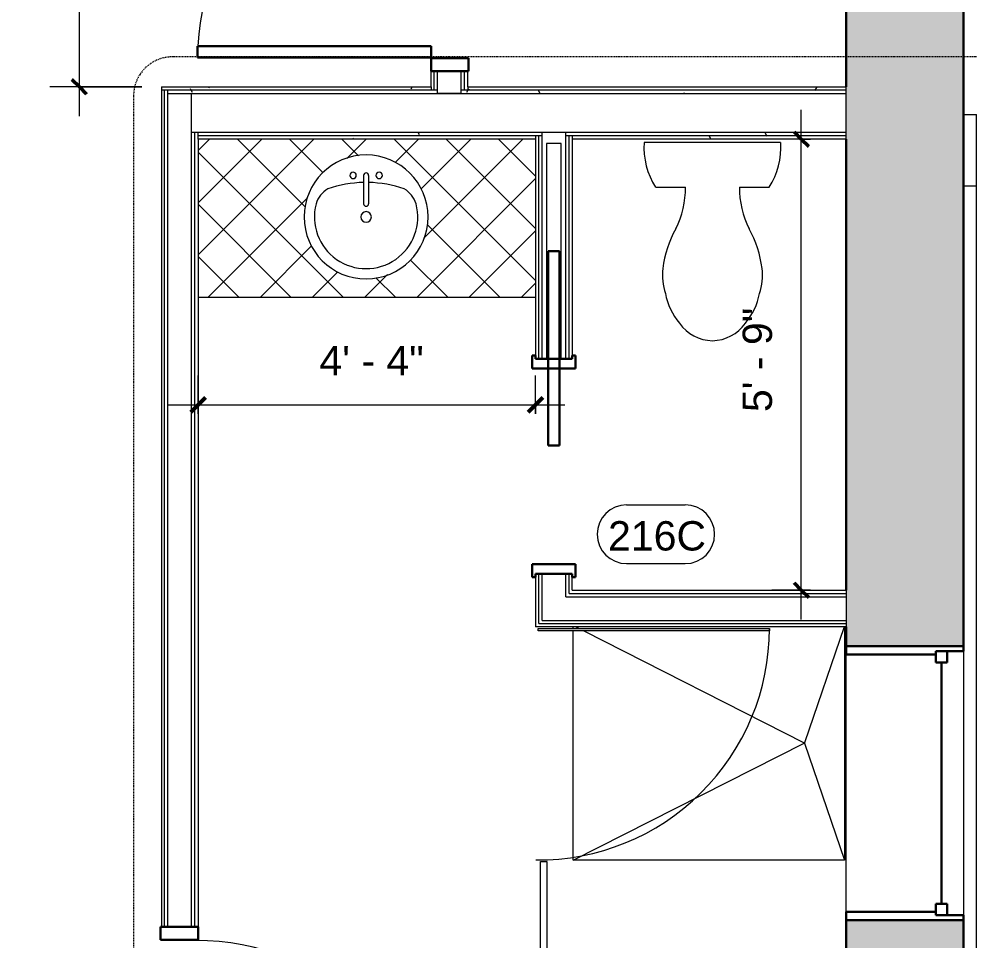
# Model space of a CAD drawing. Header units: inches. Extents: x -1176 to 1507, y -2587 to 978.
# Drawn here: x -898.9 to -753, y -719.4 to -578 of the extents above; entities that cross this region are included whole.
import ezdxf

# ---------------------------------------------------------------- set-up
doc = ezdxf.new("R2010")
doc.units = ezdxf.units.IN
doc.header["$MEASUREMENT"] = 0
doc.linetypes.add('Dash Dot 3_16_', pattern=[0.3125, 0.1875, -0.0625, 0, -0.0625])
for name, color, linetype, lineweight in [('A-ANNO-DIMS', 211, 'Continuous', 9), ('A-ANNO-DIMS-48', 211, 'Continuous', 9), ('A-ANNO-SYMB', 150, 'Continuous', 9), ('A-DOOR', 31, 'Continuous', 18), ('A-DOOR-FRAM', 31, 'Continuous', 30), ('A-DOOR-IDEN', 31, 'Continuous', 9), ('A-FLOR-HRAL', 11, 'Continuous', 18), ('A-GLAZ', 151, 'Continuous', 18), ('A-GLAZ-CURT', 52, 'Continuous', 9), ('A-WALL', 113, 'Continuous', 18), ('A-WALL-PATT', 111, 'Continuous', 18), ('I-WALL', 2, 'Continuous', 18), ('P-SANR-FIXT', 6, 'Continuous', 9), ('Q-CASE', 31, 'Continuous', 9)]:
    doc.layers.add(name, color=color, linetype=linetype, lineweight=lineweight)
doc.styles.add('Swis721 Lt BT', font='swissl.ttf', dxfattribs={"height": 4.5})
doc.dimstyles.new('OTJ_-_3_32__Linear__1_2__Tolerance_1', dxfattribs={"dimscale": 12, "dimtxt": 4.748918, "dimasz": 0.1875, "dimexe": 0.375, "dimexo": 0.25, "dimgap": 0.25, "dimtad": 1, "dimdec": 1, "dimrnd": 0.5, "dimzin": 3, "dimdsep": 46, "dimlunit": 4, "dimtxsty": 'Swis721 Lt BT', "dimblk1": 'OBLIQUE', "dimblk2": 'OBLIQUE', "dimsah": 1, "dimcen": 0.09, "dimdle": 0.375, "dimazin": 0, "dimtfac": 1, "dimtdec": 4, "dimtix": 1, "dimtmove": 0, "dimatfit": 3, "dimfxl": 1, "dimtvp": 1, "dimfrac": 2, "dimtolj": 1, "dimtzin": 0, "dimarcsym": 2})
pattern_1 = [(0, (0, 0), (15.36, 3.84), [0.634, -10.886, 0.634, -10.886, -61.44]), (0, (0, 0), (15.36, 3.84), [-23.04, 0.634, -22.406, 0.634, -10.886, -26.88]), (0, (0, 0), (15.36, 3.84), [-57.6, 0.634, -7.046, 0.634, -18.566]), (120, (5.76, 1.92), (-11.005538, 11.38215), [0.634, -10.886, 0.634, -10.886, -61.44]), (120, (5.76, 1.92), (-11.005538, 11.38215), [-23.04, 0.634, -22.406, 0.634, -10.886, -26.88]), (120, (5.76, 1.92), (-11.005538, 11.38215), [-57.6, 0.634, -7.046, 0.634, -18.566]), (240, (7.68, 9.6), (-4.354462, -15.22215), [0.634, -10.886, 0.634, -10.886, -61.44]), (240, (7.68, 9.6), (-4.354462, -15.22215), [-23.04, 0.634, -22.406, 0.634, -10.886, -26.88]), (240, (7.68, 9.6), (-4.354462, -15.22215), [-57.6, 0.634, -7.046, 0.634, -18.566])]

# ---------------------------------------------------------------- blocks, each defined once
blk = doc.blocks.new('Double Hung - balcony windows 3_ 6_-6827319-2nd Floor Construction')
at = {"layer": 'A-GLAZ', "color": 8, "lineweight": 30}
for p, q in [((-21, 9), (-20.25, 9)), ((-20.25, 4.75), (-20.25, 9)), ((20.25, 4.75), (20.25, 9)), ((21, 9), (20.25, 9)), ((-20.25, 6.5), (-20.25, 4.75)), ((-20.25, 6.5), (-18.5, 6.5)), ((-18.5, 6.5), (-18.5, 4.75)), ((18.5, 6.5), (18.5, 4.75)), ((20.25, 6.5), (18.5, 6.5)), ((20.25, 6.5), (20.25, 4.75)), ((-20.25, 4.75), (-18.5, 4.75)), ((-20.25, 4.75), (-19.75, 4.75)), ((-19.75, -9), (-19.75, 4.75)), ((-18.5, 5.625), (18.5, 5.625)), ((20.25, 4.75), (18.5, 4.75)), ((19.75, 4.75), (20.25, 4.75)), ((19.75, 4.75), (19.75, -9)), ((-19.75, -9), (-21, -9)), ((19.75, -9), (21, -9))]:
    blk.add_line(p, q, dxfattribs=at)
blk = doc.blocks.new('Single Flush - D1 3_ X 8_-8250001-2nd Floor Construction')
at = {"layer": 'A-DOOR', "lineweight": 30}
for p, q in [((16.15625, -2.8125), (17.90625, -2.8125)), ((16.15625, -38.625), (16.15625, -2.8125)), ((17.90625, -2.8125), (17.90625, -38.625)), ((17.90625, -38.625), (16.15625, -38.625))]:
    blk.add_line(p, q, dxfattribs=at)
at = {"layer": 'A-DOOR', "lineweight": 9}
blk.add_arc((17.90625, -2.8125), 35.8125, 179.5, 270, dxfattribs=at)
at = {"layer": 'A-DOOR-FRAM'}
for p, q in [((-20, 2.9375), (-20, -2.8125)), ((-20, 2.9375), (-18, 2.9375)), ((-18, 2.9375), (-18, -2.8125)), ((18.000004, 2.9375), (18.000004, -2.8125)), ((18.000004, 2.9375), (20.000004, 2.9375)), ((20.000004, 2.9375), (20.000004, -2.8125)), ((-20, -2.8125), (-18, -2.8125)), ((18.000004, -2.8125), (20.000004, -2.8125))]:
    blk.add_line(p, q, dxfattribs=at)
blk = doc.blocks.new('Single Flush - D2 3_ X 8_-8252890-2nd Floor Construction')
at = {"layer": 'A-DOOR', "lineweight": 30}
for p, q in [((16.15625, 38.625), (16.15625, 2.8125)), ((17.90625, 38.625), (16.15625, 38.625)), ((17.90625, 2.8125), (17.90625, 38.625)), ((16.15625, 2.8125), (17.90625, 2.8125))]:
    blk.add_line(p, q, dxfattribs=at)
at = {"layer": 'A-DOOR', "lineweight": 9}
blk.add_arc((17.90625, 2.8125), 35.8125, 90, 180.5, dxfattribs=at)
at = {"layer": 'A-DOOR-FRAM'}
for p, q in [((-20, -2.9375), (-20, 2.8125)), ((-20, 2.8125), (-18, 2.8125)), ((-18, -2.9375), (-18, 2.8125)), ((18.000004, -2.9375), (18.000004, 2.8125)), ((18.000004, 2.8125), (20.000004, 2.8125)), ((20.000004, -2.9375), (20.000004, 2.8125)), ((-20, -2.9375), (-18, -2.9375)), ((18.000004, -2.9375), (20.000004, -2.9375))]:
    blk.add_line(p, q, dxfattribs=at)
blk = doc.blocks.new('Top Rail Type - Top Rail_Internal_-7020483-2nd Floor Construction')
at = {"layer": 'A-FLOR-HRAL', "lineweight": 9}
for p, q in [((-754.04, -592.63), (-752.04, -592.63)), ((-752.04, -592.63), (-752.04, -603.63)), ((-752.04, -603.63), (-754.04, -603.63)), ((-752.04, -603.63), (-752.04, -767.63))]:
    blk.add_line(p, q, dxfattribs=at)
blk = doc.blocks.new('Top Rail Type - Top Rail_Internal_-V20-2nd Floor Construction')
at = {"layer": 'A-FLOR-HRAL', "lineweight": 9}
for p, q in [((-754.04, -592.63), (-752.04, -592.63)), ((-752.04, -603.63), (-752.04, -592.63)), ((-752.04, -767.63), (-752.04, -603.63))]:
    blk.add_line(p, q, dxfattribs=at)
blk = doc.blocks.new('P-Toilet-Floor-3D - Floor Mount-7330913-2nd Floor Construction')
at = {"layer": 'P-SANR-FIXT'}
for p, q in [((10.46, -1.47), (-10.46, -1.47)), ((-8.7, -8.31), (-4.13, -8.31)), ((4.13, -8.31), (8.7, -8.31))]:
    blk.add_line(p, q, dxfattribs=at)
for centre, radius, start, end in [((0.69, -2.25), 11.19, 176.0012, 212.8527), ((-0.69, -2.25), 11.19, 327.1473, 3.9988), ((-17.85, -8.46), 13.72, 332.9997, 0.6089), ((17.85, -8.46), 13.72, 179.3911, 207.0003), ((9.41, -22.94), 17.16, 151.2397, 172.7867), ((-9.41, -22.94), 17.16, 7.2133, 28.7603), ((0.88, -21.86), 8.56, 172.7867, 198.8936), ((-0.88, -21.86), 8.56, 341.1064, 7.2133), ((2.68, -22.72), 10.08, 190.9157, 219.9319), ((-2.68, -22.72), 10.08, 320.0681, 349.0843), ((0.18, -25.42), 6.45, 215.8378, 268.4031), ((-0.18, -25.42), 6.45, 271.5969, 324.1622)]:
    blk.add_arc(centre, radius, start, end, dxfattribs=at)
blk = doc.blocks.new('CW-Single Glass Door - Type 1-7109292-2nd Floor Construction')
at = {"layer": 'A-DOOR'}
for p, q in [((-17.75, 35.875), (-17.375, 35.875)), ((-17.75, 0.375), (-17.75, 35.875)), ((-17.375, 35.875), (-17.375, 0.375)), ((-17.375, 0.375), (-17.75, 0.375))]:
    blk.add_line(p, q, dxfattribs=at)
at = {"layer": 'A-DOOR', "lineweight": 9}
blk.add_arc((-17.75, 0.375), 35.5, 359.5, 90, dxfattribs=at)
blk = doc.blocks.new('System Panel - Glazed-7111618-2nd Floor Construction')
at = {"layer": 'A-GLAZ-CURT', "lineweight": 18}
for p, q in [((-40, 1.75), (40, 1.75)), ((-40, 0.75), (-40, 1.75)), ((40, 0.75), (40, 1.75)), ((40, 0.75), (-40, 0.75))]:
    blk.add_line(p, q, dxfattribs=at)
blk = doc.blocks.new('Single Flush Pocket - D5 2_6_ X 8_-6998465-2nd Floor Construction')
at = {"layer": 'A-DOOR', "lineweight": 30}
for p, q in [((3.1875, 0.875), (3.1875, -0.875)), ((33, 0.875), (3.1875, 0.875)), ((33, -0.875), (33, 0.875)), ((3.1875, -0.875), (33, -0.875))]:
    blk.add_line(p, q, dxfattribs=at)
at = {"layer": 'A-DOOR', "lineweight": 9}
blk.add_arc((33, 0.875), 29.8125, 180, 180.5, dxfattribs=at)
at = {"layer": 'A-DOOR-FRAM'}
for p, q in [((-17, 3.3125), (-15, 3.3125)), ((-17, 3.3125), (-17, 2.8125)), ((-15, -3.3125), (-15, 3.3125)), ((15.000004, -3.3125), (15.000004, 3.3125)), ((15.000004, 3.3125), (17.000004, 3.3125)), ((17.000004, 3.3125), (17.000004, 2.8125)), ((-17, 2.8125), (-16.5, 2.8125)), ((-16.5, -2.8125), (-16.5, 2.8125)), ((16.500004, 2.8125), (17.000004, 2.8125)), ((16.500004, -2.8125), (16.500004, 2.8125)), ((-17, -2.8125), (-16.5, -2.8125)), ((-17, -3.3125), (-17, -2.8125)), ((16.500004, -2.8125), (17.000004, -2.8125)), ((17.000004, -3.3125), (17.000004, -2.8125)), ((-17, -3.3125), (-15, -3.3125)), ((15.000004, -3.3125), (17.000004, -3.3125))]:
    blk.add_line(p, q, dxfattribs=at)
blk = doc.blocks.new('Top Rail Type - Top Rail_Internal_-7059130-2nd Floor Construction')
at = {"layer": 'A-FLOR-HRAL', "lineweight": 9}
for p, q in [((-710.17, -591.63), (-710.17, -589.63)), ((-710.17, -589.63), (-706.17, -589.63)), ((-706.17, -589.63), (-706.17, -769.63)), ((-708.17, -591.63), (-710.17, -591.63)), ((-708.17, -767.63), (-708.17, -591.63)), ((-754.04, -767.63), (-708.17, -767.63)), ((-706.17, -769.63), (-754.04, -769.63))]:
    blk.add_line(p, q, dxfattribs=at)
blk = doc.blocks.new('Vanity Counter Top w Round Sink Hole - 24_ Depth-V32-2nd Floor Construction')
at = {"layer": 'Q-CASE'}
h = blk.add_hatch(dxfattribs=at)
h.set_pattern_fill('FP_35', color=256, style=0, pattern_type=2)
h.set_pattern_definition([(45, (819.174, 595.654), (-4.006467, 4.006467), []), (135, (819.174, 595.654), (-4.006467, -4.006467), [])])
h.paths.add_polyline_path([(-52.26, -25), (-0.49, -25), (-0.49, -0.75), (-52.26, -0.75), (-52.26, -16.8)], flags=0)
h.paths.add_polyline_path([(-26.49, -22.18), (-28.61, -21.94), (-30.62, -21.24), (-32.42, -20.11), (-33.92, -18.61), (-35.05, -16.8), (-35.76, -14.8), (-35.99, -12.68), (-35.76, -10.57), (-35.05, -8.56), (-33.92, -6.76), (-32.42, -5.26), (-30.62, -4.12), (-28.61, -3.42), (-26.49, -3.18), (-24.38, -3.42), (-22.37, -4.12), (-20.57, -5.26), (-19.07, -6.76), (-17.93, -8.56), (-17.23, -10.57), (-16.99, -12.68), (-17.23, -14.8), (-17.93, -16.8), (-19.07, -18.61), (-20.57, -20.11), (-22.37, -21.24), (-24.38, -21.94), (-24.66, -21.98)], flags=0)
blk.add_line((-52.26, -25), (-0.49, -25), dxfattribs=at)
blk = doc.blocks.new('Sink Vanity-Round - 19_ x 19_-4918671-2nd Floor Construction')
at = {"layer": 'P-SANR-FIXT'}
for p, q in [((3.43, 9.73), (3.43, 5.36)), ((4.18, 9.73), (4.18, 5.36))]:
    blk.add_line(p, q, dxfattribs=at)
for centre, radius, start, end in [((3.81, 3.35), 9.5, 90, 270), ((3.81, 3.35), 9.5, 270, 90), ((1.81, 9.73), 0.5, 360, 180), ((5.81, 9.73), 0.5, 0, 180), ((1.81, 9.73), 0.5, 180, 360), ((3.81, 9.73), 0.375, 360, 180), ((5.81, 9.73), 0.5, 180, 360), ((0.05, 4.11), 4.12, 120.7927, 162.1904), ((3.81, -9.17), 17.81, 91.2067, 109.2086), ((3.81, -9.17), 17.81, 70.7914, 88.7933), ((7.56, 4.11), 4.12, 17.8096, 59.2073), ((3.81, 3.35), 7.93, 165.3071, 14.6929), ((3.81, 5.36), 0.375, 180, 360), ((3.81, 3.35), 0.812, 360, 180), ((3.81, 3.35), 0.813, 180, 360)]:
    blk.add_arc(centre, radius, start, end, dxfattribs=at)
blk = doc.blocks.new('Shower Floor - Shower Floor-V42-2nd Floor Construction')
at = {"layer": 'P-SANR-FIXT'}
for p, q in [((-17.7, 0), (18.09, 0)), ((18.09, 0), (18.09, -41.63)), ((-17.7, -0.07), (0.07, -6.12)), ((0.12, -6.12), (18.09, 0)), ((-17.07, -39.97), (0.07, -6.17)), ((0.09, -6.12), (0.07, -6.12)), ((0.09, -6.12), (0.07, -6.17)), ((0.12, -6.12), (0.07, -6.12)), ((0.07, -6.12), (0.07, -6.17)), ((0.07, -6.17), (0.12, -6.17)), ((0.09, -6.12), (0.12, -6.12)), ((0.09, -6.12), (0.12, -6.17)), ((0.12, -6.17), (0.12, -6.12)), ((18.09, -41.63), (0.12, -6.17)), ((-17.69, -41.2), (-17.44, -40.71)), ((-17.44, -41.63), (-17.69, -41.63)), ((18.09, -41.63), (-17.07, -41.63))]:
    blk.add_line(p, q, dxfattribs=at)
blk = doc.blocks.new('Door Tag - Door Tag-41184-2nd Floor Construction')
at = {"layer": 'A-DOOR-IDEN'}
for p, q in [((-0.09375, 0.09375), (0.09375, 0.09375)), ((-0.09375, -0.09375), (0.09375, -0.09375))]:
    blk.add_line(p, q, dxfattribs=at)
for centre, start, end in [((-0.09375, 0), 90, 270), ((0.09375, 0), 270, 90)]:
    blk.add_arc(centre, 0.09375, start, end, dxfattribs=at)
blk = doc.blocks.new('DIMBLOCK63-2nd Floor Construction')
at = {"layer": 'A-ANNO-DIMS-48'}
for p, q in [((-871.44, -638.55), (-871.44, -632.64)), ((-819.67, -638.55), (-819.67, -632.64)), ((-875.94, -637.14), (-815.17, -637.14)), ((-871.44, -637.14), (-871.44, -638.55)), ((-819.67, -637.14), (-819.67, -638.55))]:
    blk.add_line(p, q, dxfattribs=at)
at = {"layer": 'A-ANNO-DIMS-48', "lineweight": 50}
for p, q in [((-871.44, -637.14), (-872.56, -638.26)), ((-871.44, -637.14), (-870.31, -636.01)), ((-819.67, -637.14), (-820.79, -638.26)), ((-819.67, -637.14), (-818.54, -636.01))]:
    blk.add_line(p, q, dxfattribs=at)
at = {"layer": 'A-ANNO-DIMS-48', "color": 0, "insert": (-852.83, -628.13), "char_height": 4.5, "width": 17.4579, "attachment_point": 1, "line_spacing_factor": 1.005062, "style": 'Swis721 Lt BT'}
blk.add_mtext('4\' - 4"', dxfattribs=at)
blk = doc.blocks.new('_Oblique')
at = {"color": 0, "linetype": 'ByBlock', "lineweight": -2}
blk.add_line((-0.5, -0.5), (0.5, 0.5), dxfattribs=at)
blk = doc.blocks.new('DIMBLOCK69-2nd Floor Construction')
at = {"layer": 'A-ANNO-DIMS-48'}
for p, q in [((-889.64, -592.9), (-889.64, -522.53)), ((-889.39, -527.03), (-894.14, -527.03)), ((-889.64, -527.03), (-889.39, -527.03)), ((-880.06, -588.4), (-894.14, -588.4)), ((-889.64, -588.4), (-880.06, -588.4))]:
    blk.add_line(p, q, dxfattribs=at)
at = {"layer": 'A-ANNO-DIMS-48', "lineweight": 50}
for p, q in [((-889.64, -527.03), (-890.77, -525.91)), ((-889.64, -527.03), (-888.52, -528.16)), ((-889.64, -588.4), (-890.77, -587.28)), ((-889.64, -588.4), (-888.52, -589.53))]:
    blk.add_line(p, q, dxfattribs=at)
at = {"layer": 'A-ANNO-DIMS-48', "color": 0, "insert": (-898.65, -570.04), "char_height": 4.5, "width": 29.579, "attachment_point": 1, "rotation": 90, "line_spacing_factor": 1.005062, "style": 'Swis721 Lt BT'}
blk.add_mtext('5\' - 1 1/2"', dxfattribs=at)
blk = doc.blocks.new('DIMBLOCK70-2nd Floor Construction')
at = {"layer": 'A-ANNO-DIMS-48'}
for p, q in [((-778.91, -670.09), (-778.91, -591.9)), ((-777.5, -596.4), (-783.41, -596.4)), ((-778.91, -596.4), (-777.5, -596.4)), ((-777.5, -665.59), (-783.41, -665.59)), ((-778.91, -665.59), (-777.5, -665.59))]:
    blk.add_line(p, q, dxfattribs=at)
at = {"layer": 'A-ANNO-DIMS-48', "lineweight": 50}
for p, q in [((-778.91, -596.4), (-780.03, -595.28)), ((-778.91, -596.4), (-777.78, -597.53)), ((-778.91, -665.59), (-780.03, -664.47)), ((-778.91, -665.59), (-777.78, -666.72))]:
    blk.add_line(p, q, dxfattribs=at)
at = {"layer": 'A-ANNO-DIMS-48', "color": 0, "insert": (-787.91, -638.27), "char_height": 4.5, "width": 17.4579, "attachment_point": 1, "rotation": 90, "line_spacing_factor": 1.005062, "style": 'Swis721 Lt BT'}
blk.add_mtext('5\' - 9"', dxfattribs=at)

msp = doc.modelspace()

# ---------------------------------------------------------------- hatches: boundary and pattern name
at = {"layer": 'A-WALL-PATT'}
h = msp.add_hatch(color=250, dxfattribs=at)
h.paths.add_polyline_path([(-754.04, -1262.19), (-754.04, -1210.19), (-772.04, -1210.19), (-772.04, -1262.19)], flags=0)
h.paths.add_polyline_path([(-754.04, -1170.19), (-754.04, -1093.3), (-772.04, -1093.3), (-772.04, -1170.19)], flags=0)
h.paths.add_polyline_path([(-754.04, -1053.19), (-754.04, -1004.19), (-772.04, -1004.19), (-772.04, -1053.19)], flags=0)
h.paths.add_polyline_path([(-757.26, -962.19), (-754.04, -962.19), (-754.04, -860.19), (-772.04, -860.19), (-772.04, -962.19)], flags=0)
h.paths.add_polyline_path([(-772.04, -818.19), (-754.04, -818.19), (-754.04, -716.19), (-772.04, -716.19), (-772.04, -796.22)], flags=0)
h.paths.add_polyline_path([(-754.04, -674.19), (-754.04, -572.19), (-772.04, -572.19), (-772.04, -674.19)], flags=0)
h.paths.add_polyline_path([(-772.04, -530.19), (-754.04, -530.19), (-754.04, -428.19), (-772.04, -428.19), (-772.04, -498.56)], flags=0)
h.paths.add_polyline_path([(-754.04, -386.19), (-754.04, -278.19), (-772.04, -278.19), (-772.04, -386.19), (-757.26, -386.19)], flags=0)
h.paths.add_polyline_path([(-772.04, -236.19), (-754.04, -236.19), (-754.04, -122.5), (-772.04, -122.5), (-772.04, -224.7)], flags=0)
h.paths.add_polyline_path([(-754.04, -80.5), (-754.04, 16.25), (-772.04, 16.25), (-772.03, -80.5)], flags=0)
at = {"layer": 'A-WALL-PATT', "lineweight": 9}
h = msp.add_hatch(dxfattribs=at)
h.set_pattern_fill('FP_19', color=256, style=0, pattern_type=2)
h.set_pattern_definition(pattern_1)
h.paths.add_polyline_path([(-774.57, -588.9), (-772.04, -588.9), (-772.04, -588.4), (-830.08, -588.4), (-830.08, -588.9), (-809.2, -588.9)], flags=0)
h.paths.add_polyline_path([(-877.06, -588.9), (-835.7, -588.9), (-835.7, -588.4), (-877.06, -588.4)], flags=0)
h = msp.add_hatch(dxfattribs=at)
h.set_pattern_fill('FP_19', color=256, style=0, pattern_type=2)
h.set_pattern_definition(pattern_1)
h.paths.add_polyline_path([(-772.04, -589.4), (-772.04, -588.9), (-831.08, -588.9), (-831.08, -589.4), (-774.57, -589.4)], flags=0)
h.paths.add_polyline_path([(-843.83, -589.4), (-834.7, -589.4), (-834.7, -588.9), (-876.06, -588.9), (-876.06, -589.4), (-871.44, -589.4)], flags=0)
h = msp.add_hatch(dxfattribs=at)
h.set_pattern_fill('FP_19', color=256, style=0, pattern_type=2)
h.set_pattern_definition(pattern_1)
h.paths.add_polyline_path([(-772.04, -595.9), (-772.04, -595.4), (-815.04, -595.4), (-815.04, -595.9), (-774.57, -595.9)], flags=0)
h.paths.add_polyline_path([(-843.83, -595.9), (-818.67, -595.9), (-818.67, -595.4), (-871.44, -595.4), (-871.44, -595.9)], flags=0)
h = msp.add_hatch(dxfattribs=at)
h.set_pattern_fill('FP_19', color=256, style=0, pattern_type=2)
h.set_pattern_definition(pattern_1)
h.paths.add_polyline_path([(-774.57, -596.4), (-772.04, -596.4), (-772.04, -595.9), (-814.04, -595.9), (-814.04, -596.4), (-809.2, -596.4)], flags=0)
h.paths.add_polyline_path([(-843.83, -596.4), (-819.67, -596.4), (-819.67, -595.9), (-871.44, -595.9), (-871.44, -596.4)], flags=0)

# ---------------------------------------------------------------- linework, layer by layer
at = {"layer": 'A-ANNO-SYMB', "linetype": 'Dash Dot 3_16_'}
for p, q in [((-748.91, -583.78), (-875.33, -583.78)), ((-881.33, -589.78), (-881.33, -787.22))]:
    msp.add_line(p, q, dxfattribs=at)
msp.add_arc((-875.33, -589.78), 6, 90, 180, dxfattribs=at)
at = {"layer": 'A-WALL', "color": 8, "lineweight": 30}
for p, q in [((-772.04, -588.4), (-772.04, -572.19)), ((-754.04, -674.19), (-754.04, -572.19)), ((-772.04, -665.59), (-772.04, -596.4)), ((-772.04, -674.19), (-772.04, -671.22)), ((-754.04, -674.19), (-772.04, -674.19)), ((-754.04, -716.19), (-772.04, -716.19)), ((-772.04, -787.22), (-772.04, -716.19)), ((-754.04, -818.19), (-754.04, -716.19))]:
    msp.add_line(p, q, dxfattribs=at)
at = {"layer": 'A-WALL'}
for p, q in [((-835.2, -588.9), (-835.2, -585.97)), ((-834.7, -589.4), (-834.7, -585.97)), ((-831.08, -589.4), (-831.08, -585.97)), ((-830.58, -588.9), (-830.58, -585.97)), ((-834.7, -588.9), (-877.06, -588.9)), ((-876.56, -717.22), (-876.56, -588.9)), ((-876.06, -717.22), (-876.06, -588.9)), ((-835.7, -588.4), (-835.7, -588.9)), ((-772.04, -588.9), (-831.08, -588.9)), ((-830.08, -588.4), (-830.08, -588.9)), ((-772.04, -596.4), (-772.04, -588.4)), ((-876.06, -589.4), (-772.04, -589.4)), ((-872.44, -717.22), (-872.44, -589.4)), ((-831.08, -589.4), (-834.7, -589.4)), ((-772.04, -595.4), (-872.44, -595.4)), ((-871.94, -717.22), (-871.94, -595.4)), ((-871.44, -596.4), (-871.44, -595.4)), ((-818.67, -595.9), (-871.44, -595.9)), ((-819.67, -595.9), (-819.67, -596.4)), ((-819.17, -630.09), (-819.17, -595.9)), ((-818.67, -630.09), (-818.67, -595.4)), ((-815.04, -630.09), (-815.04, -595.4)), ((-772.04, -595.9), (-815.04, -595.9)), ((-814.54, -630.09), (-814.54, -595.9)), ((-814.04, -595.9), (-814.04, -596.4)), ((-819.17, -670.72), (-819.17, -663.09)), ((-818.67, -670.22), (-818.67, -663.09)), ((-815.04, -666.59), (-815.04, -663.09)), ((-814.54, -666.09), (-814.54, -663.09)), ((-814.54, -666.09), (-772.04, -666.09)), ((-772.04, -665.59), (-772.04, -671.22)), ((-815.04, -666.59), (-772.04, -666.59)), ((-819.17, -670.72), (-772.04, -670.72)), ((-818.67, -670.22), (-772.04, -670.22))]:
    msp.add_line(p, q, dxfattribs=at)
at = {"layer": 'A-WALL', "lineweight": 9}
for p, q in [((-772.04, -716.19), (-772.04, -674.19)), ((-754.04, -674.19), (-754.04, -716.19))]:
    msp.add_line(p, q, dxfattribs=at)
at = {"layer": 'I-WALL'}
for p, q in [((-835.7, -588.4), (-835.7, -585.97)), ((-835.7, -585.97), (-830.08, -585.97)), ((-830.08, -588.4), (-830.08, -585.97)), ((-877.06, -588.4), (-835.7, -588.4)), ((-877.06, -588.4), (-877.06, -717.22)), ((-830.08, -588.4), (-772.04, -588.4)), ((-819.67, -596.4), (-871.44, -596.4)), ((-871.44, -596.4), (-871.44, -717.22)), ((-819.67, -596.4), (-819.67, -630.09)), ((-772.04, -596.4), (-814.04, -596.4)), ((-814.04, -596.4), (-814.04, -630.09)), ((-815.73, -597.09), (-817.98, -597.09)), ((-817.98, -597.09), (-817.98, -630.09)), ((-815.73, -630.09), (-815.73, -597.09)), ((-819.67, -630.09), (-817.98, -630.09)), ((-814.04, -630.09), (-815.73, -630.09)), ((-819.67, -663.09), (-819.67, -671.22)), ((-819.67, -663.09), (-817.98, -663.09)), ((-817.98, -663.09), (-817.98, -663.13)), ((-817.98, -663.13), (-815.73, -663.13)), ((-815.73, -663.13), (-815.73, -663.09)), ((-814.04, -663.09), (-815.73, -663.09)), ((-814.04, -665.59), (-814.04, -663.09)), ((-814.04, -665.59), (-772.04, -665.59)), ((-772.04, -671.22), (-819.67, -671.22)), ((-877.06, -717.22), (-871.44, -717.22))]:
    msp.add_line(p, q, dxfattribs=at)

# ---------------------------------------------------------------- block references
at = {"layer": 'A-DOOR'}
for name, p, rotation in [('Single Flush - D1 3_ X 8_-8250001-2nd Floor Construction', (-832.89, -565.97), 269.9999999999999), ('Single Flush Pocket - D5 2_6_ X 8_-6998465-2nd Floor Construction', (-816.86, -646.59), 90), ('CW-Single Glass Door - Type 1-7109292-2nd Floor Construction', (-819.67, -689.22), 269.9999999999999), ('Single Flush - D2 3_ X 8_-8252890-2nd Floor Construction', (-874.25, -737.22), 270.0000000000012)]:
    msp.add_blockref(name, p, dxfattribs=dict(at, rotation=rotation))
at = {"layer": 'A-DOOR-IDEN', "xscale": 47.99999999999997, "yscale": 47.99999999999997, "zscale": 47.99999999999997}
msp.add_blockref('Door Tag - Door Tag-41184-2nd Floor Construction', (-801.21, -657.01), dxfattribs=at)
at = {"layer": 'A-FLOR-HRAL', "lineweight": 9}
for name in ['Top Rail Type - Top Rail_Internal_-7059130-2nd Floor Construction', 'Top Rail Type - Top Rail_Internal_-7020483-2nd Floor Construction', 'Top Rail Type - Top Rail_Internal_-V20-2nd Floor Construction']:
    msp.add_blockref(name, (0, 0), dxfattribs=at)
at = {"layer": 'A-GLAZ', "rotation": 269.9999999999999}
msp.add_blockref('Double Hung - balcony windows 3_ 6_-6827319-2nd Floor Construction', (-763.04, -695.19), dxfattribs=at)
at = {"layer": 'A-GLAZ-CURT', "lineweight": 18, "rotation": 269.9999999999999}
msp.add_blockref('System Panel - Glazed-7111618-2nd Floor Construction', (-819.67, -747.22), dxfattribs=at)
at = {"layer": 'P-SANR-FIXT'}
for name, p in [('P-Toilet-Floor-3D - Floor Mount-7330913-2nd Floor Construction', (-792.54, -595.46)), ('Sink Vanity-Round - 19_ x 19_-4918671-2nd Floor Construction', (-849.47, -611.69))]:
    msp.add_blockref(name, p, dxfattribs=at)
at = {"layer": 'P-SANR-FIXT', "rotation": 269.9999999999997}
msp.add_blockref('Shower Floor - Shower Floor-V42-2nd Floor Construction', (-772.29, -688.91), dxfattribs=at)
at = {"layer": 'Q-CASE'}
msp.add_blockref('Vanity Counter Top w Round Sink Hole - 24_ Depth-V32-2nd Floor Construction', (-819.17, -595.65), dxfattribs=at)

# ---------------------------------------------------------------- texts
at = {"layer": 'A-DOOR-IDEN', "insert": (-808.55, -655), "char_height": 4.5, "width": 17.574, "attachment_point": 1, "style": 'Swis721 Lt BT'}
msp.add_mtext('216C', dxfattribs=at)

# ---------------------------------------------------------------- dimensions: what is measured, and where the dimension line sits
at = {"layer": 'A-ANNO-DIMS'}
for base, p1, p2, override, picture, middle in [((-889.64, -527.03), (-877.06, -588.4), (-886.39, -527.03), {"dimpost": '<>', "dimfxl": 62.077749}, 'DIMBLOCK69-2nd Floor Construction', (-895.21, -557.72)), ((-778.91, -596.4), (-780.5, -665.59), (-780.5, -596.4), {"dimpost": '<>', "dimfxl": 69.189749}, 'DIMBLOCK70-2nd Floor Construction', (-784.22, -631))]:
    dim = msp.add_linear_dim(base=base, p1=p1, p2=p2, angle=90, dimstyle='OTJ_-_3_32__Linear__1_2__Tolerance_1', override=override, dxfattribs=at)
    dim.commit()
    dim.dimension.update_dxf_attribs({"geometry": picture, "text_midpoint": middle})
dim = msp.add_linear_dim(base=(-819.67, -637.14), p1=(-871.44, -635.55), p2=(-819.67, -635.55), dimstyle='OTJ_-_3_32__Linear__1_2__Tolerance_1', override={"dimpost": '<>', "dimfxl": 51.768263}, dxfattribs=at)
dim.commit()
dim.dimension.update_dxf_attribs({"geometry": 'DIMBLOCK63-2nd Floor Construction', "text_midpoint": (-845.55, -631.89)})

doc.saveas('drawing.dxf')
